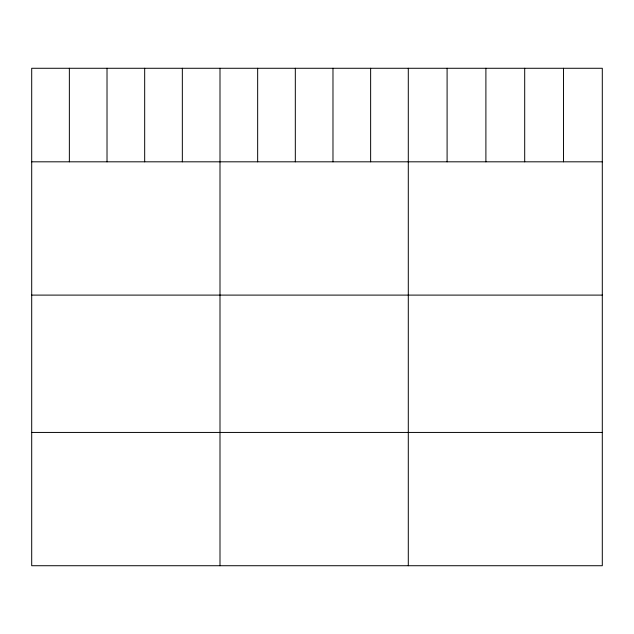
<?xml version="1.0" encoding="UTF-8"?>
<svg xmlns="http://www.w3.org/2000/svg" width="634" height="634" viewBox="0 0 634 634"><rect width="100%" height="100%" fill="white"/><g stroke="black" fill="none" stroke-linecap="round" stroke-linejoin="round"><path stroke-width="0.95" d="M602.3 161.813L602.3 565.726L31.7 565.726L31.7 68.274L602.3 68.274L602.3 161.813L31.7 161.813M31.7 295.103L602.3 295.103M31.7 432.436L602.3 432.436M563.499 68.274L563.499 161.813M524.698 68.274L524.698 161.813M485.898 68.274L485.898 161.813M447.097 68.274L447.097 161.813M408.296 68.274L408.296 565.726M370.636 68.274L370.636 161.813M332.977 68.274L332.977 161.813M295.317 68.274L295.317 161.813M257.658 68.274L257.658 161.813M219.998 68.274L219.998 565.726M182.338 68.274L182.338 161.813M144.679 68.274L144.679 161.813M107.019 68.274L107.019 161.813M69.36 68.274L69.36 161.813"/></g></svg>
